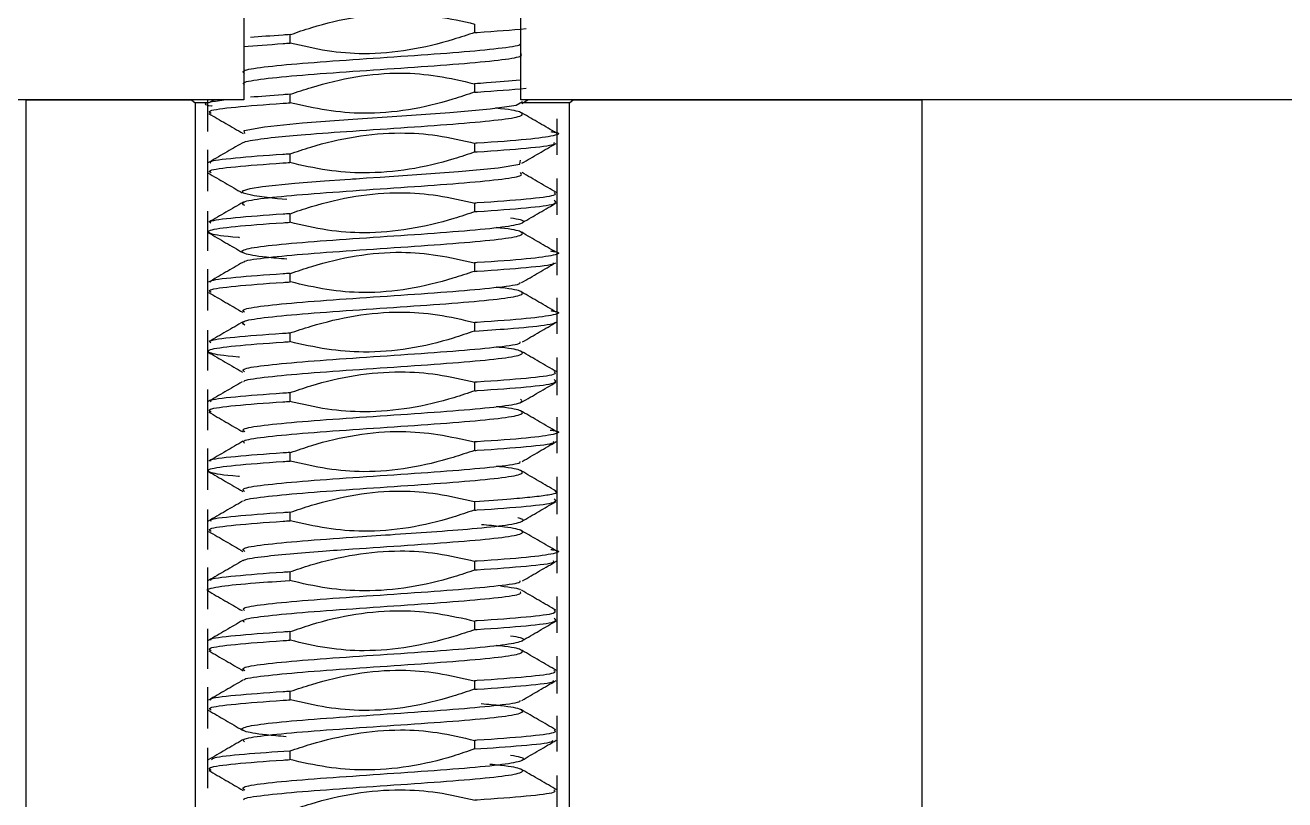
# Model space of a CAD drawing. Header units: millimetres. Extents: x 2 to 1187, y 2 to 839.
# Drawn here: x 167.85 to 170.488, y 439.161 to 440.783 of the extents above; entities that cross this region are included whole.
import ezdxf

# ---------------------------------------------------------------- set-up
doc = ezdxf.new("R2010")
doc.units = ezdxf.units.MM

msp = doc.modelspace()

# ---------------------------------------------------------------- hatches: boundary and pattern name
h = msp.add_hatch()
h.set_pattern_fill('ANSI31', color=256, scale=0.3)
h.paths.add_polyline_path([(600.3858, 723.2245), (600.3858, 724.6149), (599.1608, 724.6149, 0.414214), (598.8858, 724.3399), (598.8858, 719.8899, 0.414214), (599.1608, 719.6149), (600.3858, 719.6149), (600.3858, 721.0053, -0.444966)])
h.paths.add_polyline_path([(648.8858, 724.3399, 0.414214), (648.6108, 724.6149), (647.8858, 724.6149), (647.3858, 724.6149), (647.3858, 723.2245, -0.444966), (647.3858, 721.0053), (647.3858, 719.6149), (648.6108, 719.6149, 0.414214), (648.8858, 719.8899)])
h.paths.add_polyline_path([(648.8858, 681.5899, 0.414214), (648.6108, 681.8649), (647.3858, 681.8649), (647.3858, 680.4745, -0.444966), (647.3858, 678.2553), (647.3858, 676.8649), (648.6108, 676.8649, 0.414214), (648.8858, 677.1399)])
h.paths.add_polyline_path([(600.3858, 678.2553, -0.444966), (600.3858, 680.4745), (600.3858, 681.8649), (599.1608, 681.8649, 0.414214), (598.8858, 681.5899), (598.8858, 677.1399, 0.414214), (599.1608, 676.8649), (600.1358, 676.8649), (600.3858, 676.8649)])
h.paths.add_polyline_path([(204.0979, 197.9237, 0.414214), (203.8229, 198.1987), (203.0979, 198.1987), (202.5979, 198.1987), (202.5979, 196.8084, -0.212442), (203.0916, 195.6987, -0.212442), (202.5979, 194.5891), (202.5979, 193.1987), (203.8229, 193.1987, 0.414214), (204.0979, 193.4737)])
h.paths.add_polyline_path([(155.5979, 198.1987), (154.3729, 198.1987, 0.414214), (154.0979, 197.9237), (154.0979, 193.4737, 0.414214), (154.3729, 193.1987), (155.5979, 193.1987), (155.5979, 194.5891, -0.212442), (155.1041, 195.6987, -0.212442), (155.5979, 196.8084)])
h.paths.add_polyline_path([(155.5979, 154.0584), (155.5979, 155.4487), (154.3729, 155.4487, 0.414214), (154.0979, 155.1737), (154.0979, 150.7237, 0.414214), (154.3729, 150.4487), (155.3479, 150.4487), (155.5979, 150.4487), (155.5979, 151.8391, -0.444966)])
h.paths.add_polyline_path([(204.0979, 155.1737, 0.414214), (203.8229, 155.4487), (202.5979, 155.4487), (202.5979, 154.0584, -0.212442), (203.0916, 152.9487, -0.212442), (202.5979, 151.8391), (202.5979, 150.4487), (203.8229, 150.4487, 0.414214), (204.0979, 150.7237)])
h = msp.add_hatch()
h.set_pattern_fill('ANSI31', color=256, scale=0.3, angle=90)
h.paths.add_polyline_path([(159.0979, 197.9237, 0.414214), (158.8229, 198.1987), (157.5979, 198.1987), (157.5979, 196.8084, -0.212442), (158.0916, 195.6987, -0.212442), (157.5979, 194.5891), (157.5979, 193.1987), (158.8229, 193.1987, 0.414214), (159.0979, 193.4737)])
h.paths.add_polyline_path([(200.5979, 196.8084), (200.5979, 198.1987), (199.3729, 198.1987, 0.414214), (199.0979, 197.9237), (199.0979, 193.4737, 0.414214), (199.3729, 193.1987), (200.3479, 193.1987), (200.5979, 193.1987), (200.5979, 194.5891, -0.444966)])
h.paths.add_polyline_path([(157.5979, 154.0584), (157.5979, 155.4487), (158.8229, 155.4487), (159.0979, 155.4487), (159.0979, 150.4487), (158.8229, 150.4487), (157.5979, 150.4487), (157.5979, 151.8391, 0.444966)])
h.paths.add_polyline_path([(200.5979, 154.0584), (200.5979, 155.4487), (199.3729, 155.4487, 0.414214), (199.0979, 155.1737), (199.0979, 150.7237, 0.414214), (199.3729, 150.4487), (200.5979, 150.4487), (200.5979, 151.8391, -0.444966)])
h.paths.add_polyline_path([(603.8858, 724.3399, 0.414214), (603.6108, 724.6149), (602.3858, 724.6149), (602.3858, 723.2245, -0.444966), (602.3858, 721.0053), (602.3858, 719.6149), (603.6108, 719.6149, 0.414214), (603.8858, 719.8899)])
h.paths.add_polyline_path([(645.3858, 724.6149), (644.1608, 724.6149, 0.414214), (643.8858, 724.3399), (643.8858, 719.8899, 0.414214), (644.1608, 719.6149), (645.1358, 719.6149), (645.3858, 719.6149), (645.3858, 721.0053, -0.444966), (645.3858, 723.2245)])
h.paths.add_polyline_path([(645.3858, 680.4745), (645.3858, 681.8649), (644.1608, 681.8649, 0.414214), (643.8858, 681.5899), (643.8858, 677.1399, 0.414214), (644.1608, 676.8649), (645.3858, 676.8649), (645.3858, 678.2553, -0.444966)])
h.paths.add_polyline_path([(603.8858, 681.5899, 0.414214), (603.6108, 681.8649), (602.6358, 681.8649), (602.3858, 681.8649), (602.3858, 680.4745, -0.444966), (602.3858, 678.2553), (602.3858, 676.8649), (603.6108, 676.8649, 0.414214), (603.8858, 677.1399)])

# ---------------------------------------------------------------- linework, layer by layer
at = {"color": 7, "linetype": 'Continuous', "lineweight": 25}
for p, q in [((168.3077, 445.1266), (168.3077, 440.6266)), ((168.8881, 440.6266), (168.8881, 445.1266)), ((168.7914, 440.7676), (168.7914, 440.7854)), ((168.4044, 440.7632), (168.4044, 440.7454)), ((168.7914, 440.6426), (168.7914, 440.6603)), ((168.3077, 440.6266), (165.8691, 440.6266)), ((167.8522, 435.3766), (167.8522, 440.6266)), ((167.8522, 440.6266), (168.198, 440.6266)), ((168.198, 440.6266), (168.206, 440.6203)), ((168.232, 440.6203), (168.206, 440.6203)), ((168.206, 440.6203), (168.206, 435.3766)), ((168.232, 440.6266), (168.232, 440.5602)), ((168.2456, 440.6266), (168.2345, 440.6201)), ((168.4044, 440.6382), (168.4044, 440.6203)), ((168.9898, 440.6203), (168.8874, 440.6203)), ((173.4815, 440.6266), (168.8881, 440.6266)), ((168.8902, 440.6193), (168.9027, 440.6266)), ((168.9898, 440.6203), (168.9977, 440.6266)), ((168.9898, 435.3766), (168.9898, 440.6203)), ((168.9977, 440.6266), (169.728, 440.6266)), ((169.728, 435.3766), (169.728, 440.6266)), ((168.9638, 440.5114), (168.9638, 440.5871)), ((168.7914, 440.5175), (168.7914, 440.5354)), ((168.232, 440.5222), (168.232, 440.4353)), ((168.4044, 440.5132), (168.4044, 440.4954)), ((168.9638, 440.3856), (168.9638, 440.4621)), ((168.7914, 440.3926), (168.7914, 440.4104)), ((168.232, 440.3936), (168.232, 440.3103)), ((168.4044, 440.3882), (168.4044, 440.3704)), ((168.9638, 440.2593), (168.9638, 440.3371)), ((168.232, 440.272), (168.232, 440.1853)), ((168.7914, 440.2676), (168.7914, 440.2854)), ((168.4044, 440.2632), (168.4044, 440.2454)), ((168.9638, 440.1366), (168.9638, 440.2121)), ((168.232, 440.1446), (168.232, 440.0603)), ((168.7914, 440.1426), (168.7914, 440.1604)), ((168.4044, 440.1382), (168.4044, 440.1204)), ((168.9638, 440.0086), (168.9638, 440.0871)), ((168.7914, 440.0176), (168.7914, 440.0354)), ((168.232, 440.02), (168.232, 439.9353)), ((168.4044, 440.0132), (168.4044, 439.9954)), ((168.9638, 439.8869), (168.9638, 439.9621)), ((168.7914, 439.8926), (168.7914, 439.9104)), ((168.232, 439.8966), (168.232, 439.8103)), ((168.4044, 439.8882), (168.4044, 439.8704)), ((168.9638, 439.759), (168.9638, 439.8371)), ((168.7914, 439.7676), (168.7914, 439.7854)), ((168.232, 439.7691), (168.232, 439.6853)), ((168.4044, 439.7632), (168.4044, 439.7453)), ((168.9638, 439.636), (168.9638, 439.7121)), ((168.232, 439.6472), (168.232, 439.5602)), ((168.4044, 439.6382), (168.4044, 439.6204)), ((168.7914, 439.6425), (168.7914, 439.6604)), ((168.9638, 439.511), (168.9638, 439.5871)), ((168.7914, 439.5176), (168.7914, 439.5354)), ((168.232, 439.519), (168.232, 439.4352)), ((168.4044, 439.5132), (168.4044, 439.4954)), ((168.9638, 439.3839), (168.9638, 439.4621)), ((168.7914, 439.3926), (168.7914, 439.4104)), ((168.232, 439.3967), (168.232, 439.3102)), ((168.4044, 439.3882), (168.4044, 439.3704)), ((168.9638, 439.262), (168.9638, 439.3371)), ((168.232, 439.27), (168.232, 439.1852)), ((168.7914, 439.2676), (168.7914, 439.2854)), ((168.4044, 439.2632), (168.4044, 439.2454)), ((168.9638, 439.1336), (168.9638, 439.2121))]:
    msp.add_line(p, q, dxfattribs=at)
at = {"color": 7, "linetype": 'Continuous', "lineweight": 25, "flags": 128}
for points in [[(168.3097, 440.5562), (168.3083, 440.5626), (168.3508, 440.5704), (168.4308, 440.5782), (168.5363, 440.586), (168.6385, 440.593), (168.739, 440.6001), (168.8237, 440.6076), (168.8782, 440.6153), (168.8912, 440.6232), (168.8912, 440.6232)], [(168.3977, 440.4178), (168.3781, 440.4195), (168.3295, 440.4256), (168.3065, 440.4311), (168.3053, 440.4362), (168.3208, 440.4408), (168.3473, 440.445), (168.4144, 440.4519), (168.4769, 440.4568), (168.5194, 440.4599), (168.5312, 440.4607), (168.5355, 440.461), (168.5361, 440.461), (168.5361, 440.461), (168.5362, 440.461), (168.5364, 440.4611), (168.5369, 440.4611), (168.5377, 440.4611), (168.5395, 440.4613), (168.5431, 440.4615), (168.5502, 440.462), (168.5645, 440.463), (168.5933, 440.4649), (168.6509, 440.4689), (168.7577, 440.4767), (168.8402, 440.4845), (168.8858, 440.4923), (168.8875, 440.5001), (168.8875, 440.5001)]]:
    msp.add_lwpolyline(points, dxfattribs=at)
at = {"color": 7, "linetype": 'Continuous', "lineweight": 18}
msp.add_circle((179.0979, 455.6266), 42.7508, dxfattribs=at)
at = {"color": 7, "linetype": 'Continuous', "lineweight": 25}
msp.add_arc((179.0979, 455.6266), 56.25, 154.83497, 352.33774, dxfattribs=at)
for points, knots in [([(168.4053, 440.7632), (168.4201, 440.7683), (168.4949, 440.7939), (168.6, 440.8124), (168.7151, 440.8026), (168.7656, 440.7911), (168.7911, 440.7854)], [0, 0, 0, 0, 0.1199385, 0.6044544, 0.800131, 1, 1, 1, 1]), ([(168.7914, 440.7676), (168.7931, 440.7677), (168.8351, 440.7704), (168.8677, 440.7731), (168.899, 440.7757)], [0, 0, 0, 0, 0.040949, 1, 1, 1, 1]), ([(168.3077, 440.738), (168.3328, 440.7401), (168.3615, 440.7426), (168.3998, 440.7451), (168.4047, 440.7454)], [0, 0, 0, 0, 0.871732, 1, 1, 1, 1]), ([(168.4047, 440.7632), (168.3998, 440.7629), (168.3672, 440.7608), (168.3428, 440.7587), (168.322, 440.7569)], [0, 0, 0, 0, 0.1511937, 1, 1, 1, 1]), ([(168.7913, 440.7675), (168.7764, 440.7626), (168.7016, 440.7376), (168.5967, 440.7181), (168.4814, 440.7275), (168.4308, 440.7394), (168.4052, 440.7454)], [0, 0, 0, 0, 0.119818, 0.603142, 0.799206, 1, 1, 1, 1]), ([(168.3095, 440.682), (168.3072, 440.6838), (168.3016, 440.6883), (168.3452, 440.6954), (168.426, 440.7032), (168.5346, 440.711), (168.6521, 440.7188), (168.7626, 440.7266), (168.844, 440.7345), (168.8868, 440.7402), (168.8862, 440.7433), (168.8861, 440.7438)], [0, 0, 0, 0, 0.090979, 0.217266, 0.343554, 0.469841, 0.596128, 0.722415, 0.848703, 0.97499, 1, 1, 1, 1]), ([(168.3094, 440.6579), (168.3074, 440.6595), (168.3024, 440.6638), (168.3454, 440.6707), (168.4261, 440.6785), (168.5347, 440.6863), (168.6525, 440.6942), (168.7623, 440.702), (168.8459, 440.7098), (168.8937, 440.7173), (168.8893, 440.7221), (168.8872, 440.7243)], [0, 0, 0, 0, 0.0747117, 0.1925201, 0.3103289, 0.4281383, 0.5459405, 0.6637422, 0.7815435, 0.8993442, 1, 1, 1, 1]), ([(168.4049, 440.6383), (168.4198, 440.6432), (168.4946, 440.6682), (168.5994, 440.6878), (168.7145, 440.6781), (168.7649, 440.6663), (168.7904, 440.6603)], [0, 0, 0, 0, 0.1199814, 0.6040257, 0.7998672, 1, 1, 1, 1]), ([(168.8863, 440.6676), (168.8648, 440.6657), (168.8371, 440.6633), (168.7995, 440.6609), (168.7911, 440.6603)], [0, 0, 0, 0, 0.774293, 1, 1, 1, 1]), ([(168.7903, 440.6425), (168.7755, 440.6375), (168.7008, 440.612), (168.5957, 440.5932), (168.4808, 440.6032), (168.4305, 440.6146), (168.4051, 440.6204)], [0, 0, 0, 0, 0.120074, 0.605023, 0.800663, 1, 1, 1, 1]), ([(168.791, 440.6426), (168.793, 440.6427), (168.8352, 440.6454), (168.8679, 440.6481), (168.8992, 440.6508)], [0, 0, 0, 0, 0.045514, 1, 1, 1, 1]), ([(168.2708, 440.6266), (168.2586, 440.6249), (168.2266, 440.6207), (168.2215, 440.6164), (168.241, 440.6138), (168.2414, 440.6137)], [0, 0, 0, 0, 0.3783826, 0.9867903, 1, 1, 1, 1]), ([(168.2396, 440.5979), (168.2365, 440.5998), (168.2292, 440.6044), (168.284, 440.6116), (168.3549, 440.6171), (168.3998, 440.6201), (168.4046, 440.6204)], [0, 0, 0, 0, 0.263368, 0.6108069, 0.9582466, 1, 1, 1, 1]), ([(168.4046, 440.6382), (168.3997, 440.6379), (168.3672, 440.6358), (168.3427, 440.6337), (168.3218, 440.6319)], [0, 0, 0, 0, 0.14821, 1, 1, 1, 1]), ([(168.2344, 440.598), (168.2463, 440.591), (168.2703, 440.5771), (168.2942, 440.5632), (168.3062, 440.5562)], [0, 0, 0, 0, 0.50022, 1, 1, 1, 1]), ([(168.3059, 440.536), (168.3059, 440.5364), (168.3062, 440.5381), (168.3238, 440.5422), (168.3651, 440.5479), (168.4406, 440.5546), (168.5369, 440.5615), (168.6522, 440.5691), (168.7618, 440.5769), (168.8463, 440.5847), (168.8938, 440.5925), (168.893, 440.6003), (168.8692, 440.6059), (168.8385, 440.6088), (168.835, 440.6092)], [0, 0, 0, 0, 0.016332, 0.072242, 0.169414, 0.247732, 0.347045, 0.45359, 0.560165, 0.666739, 0.773315, 0.879891, 0.986467, 1, 1, 1, 1]), ([(168.9628, 440.557), (168.9508, 440.564), (168.9268, 440.5779), (168.9028, 440.5918), (168.8908, 440.5988)], [0, 0, 0, 0, 0.5003267, 1, 1, 1, 1]), ([(168.3042, 440.536), (168.2922, 440.5291), (168.2682, 440.5152), (168.2443, 440.5013), (168.2323, 440.4944)], [0, 0, 0, 0, 0.499783, 1, 1, 1, 1]), ([(168.4032, 440.5132), (168.4181, 440.5182), (168.4929, 440.5434), (168.598, 440.5616), (168.7143, 440.5537), (168.7658, 440.5416), (168.7921, 440.5354)], [0, 0, 0, 0, 0.119008, 0.599217, 0.795473, 1, 1, 1, 1]), ([(168.7916, 440.5175), (168.7932, 440.5176), (168.8351, 440.5203), (168.905, 440.5256), (168.9611, 440.5322), (168.9579, 440.5362), (168.9568, 440.5376)], [0, 0, 0, 0, 0.015529, 0.403254, 0.790981, 1, 1, 1, 1]), ([(168.951, 440.5602), (168.9534, 440.5599), (168.9742, 440.5569), (168.9616, 440.5514), (168.9078, 440.5436), (168.8351, 440.5383), (168.7932, 440.5356), (168.7917, 440.5355)], [0, 0, 0, 0, 0.0408923, 0.3564442, 0.6719968, 0.9875504, 1, 1, 1, 1]), ([(168.8898, 440.4937), (168.9018, 440.5006), (168.9257, 440.5145), (168.9497, 440.5284), (168.9617, 440.5353)], [0, 0, 0, 0, 0.499843, 1, 1, 1, 1]), ([(168.404, 440.5132), (168.3992, 440.5129), (168.3545, 440.51), (168.2853, 440.5044), (168.2345, 440.4985), (168.2379, 440.4951), (168.2386, 440.4943)], [0, 0, 0, 0, 0.049066, 0.464363, 0.879659, 1, 1, 1, 1]), ([(168.7919, 440.5176), (168.7771, 440.5125), (168.7024, 440.4868), (168.597, 440.4692), (168.4809, 440.4777), (168.4295, 440.4894), (168.4033, 440.4953)], [0, 0, 0, 0, 0.119091, 0.600194, 0.795816, 1, 1, 1, 1]), ([(168.2395, 440.4736), (168.2368, 440.4753), (168.2301, 440.4797), (168.2839, 440.4866), (168.3545, 440.4922), (168.3992, 440.4951), (168.404, 440.4954)], [0, 0, 0, 0, 0.241789, 0.599733, 0.957678, 1, 1, 1, 1]), ([(168.2327, 440.4736), (168.2447, 440.4666), (168.2687, 440.4528), (168.2926, 440.4389), (168.3046, 440.4319)], [0, 0, 0, 0, 0.5001596, 1, 1, 1, 1]), ([(168.31, 440.4051), (168.3063, 440.4077), (168.2987, 440.4129), (168.3447, 440.4207), (168.4261, 440.4285), (168.5345, 440.4363), (168.6522, 440.4442), (168.762, 440.452), (168.8457, 440.4598), (168.8935, 440.4672), (168.8892, 440.472), (168.8873, 440.4742)], [0, 0, 0, 0, 0.11304, 0.226081, 0.339121, 0.452161, 0.565202, 0.678242, 0.791282, 0.904323, 1, 1, 1, 1]), ([(168.9625, 440.4326), (168.9505, 440.4395), (168.9266, 440.4533), (168.9027, 440.4672), (168.8907, 440.4742)], [0, 0, 0, 0, 0.500121, 1, 1, 1, 1]), ([(168.4046, 440.3882), (168.4194, 440.3933), (168.4941, 440.419), (168.5994, 440.4369), (168.7151, 440.4278), (168.7661, 440.4163), (168.792, 440.4104)], [0, 0, 0, 0, 0.1194507, 0.6021278, 0.7976937, 1, 1, 1, 1]), ([(168.9574, 440.4326), (168.9596, 440.4305), (168.9646, 440.4258), (168.9057, 440.4185), (168.8351, 440.4132), (168.7932, 440.4105), (168.7916, 440.4104)], [0, 0, 0, 0, 0.281307, 0.633668, 0.98603, 1, 1, 1, 1]), ([(168.3063, 440.4122), (168.2943, 440.4052), (168.2704, 440.3913), (168.2464, 440.3774), (168.2345, 440.3705)], [0, 0, 0, 0, 0.499822, 1, 1, 1, 1]), ([(168.7917, 440.3926), (168.7933, 440.3927), (168.8351, 440.3954), (168.9061, 440.4007), (168.9674, 440.4085), (168.961, 440.4137), (168.9578, 440.4163)], [0, 0, 0, 0, 0.012821, 0.341881, 0.67094, 1, 1, 1, 1]), ([(168.8913, 440.3697), (168.9032, 440.3766), (168.9272, 440.3906), (168.9512, 440.4044), (168.9632, 440.4114)], [0, 0, 0, 0, 0.499722, 1, 1, 1, 1]), ([(168.4044, 440.3882), (168.3996, 440.3879), (168.3547, 440.385), (168.2847, 440.3795), (168.2327, 440.3731), (168.2375, 440.3693), (168.239, 440.3681)], [0, 0, 0, 0, 0.0468998, 0.4341363, 0.8213727, 1, 1, 1, 1]), ([(168.3982, 440.2929), (168.3831, 440.2943), (168.3388, 440.2982), (168.3035, 440.3048), (168.3005, 440.3126), (168.3442, 440.3204), (168.4262, 440.3282), (168.5344, 440.336), (168.6522, 440.3438), (168.7617, 440.3516), (168.8468, 440.3595), (168.8919, 440.3673), (168.8988, 440.3738), (168.8745, 440.3777), (168.8664, 440.379)], [0, 0, 0, 0, 0.04693, 0.137699, 0.228467, 0.319236, 0.410004, 0.500773, 0.591542, 0.68231, 0.773079, 0.863847, 0.954616, 1, 1, 1, 1]), ([(168.7922, 440.3926), (168.7773, 440.3876), (168.7025, 440.3626), (168.5975, 440.3438), (168.4816, 440.3521), (168.4304, 440.3642), (168.4044, 440.3704)], [0, 0, 0, 0, 0.119315, 0.600615, 0.796936, 1, 1, 1, 1]), ([(168.2988, 440.338), (168.2981, 440.3381), (168.2632, 440.3408), (168.234, 440.346), (168.2278, 440.3538), (168.2828, 440.3616), (168.3547, 440.3672), (168.3995, 440.3701), (168.4044, 440.3704)], [0, 0, 0, 0, 0.0048033, 0.2463098, 0.4878164, 0.729323, 0.9708295, 1, 1, 1, 1]), ([(168.3087, 440.2863), (168.3083, 440.2868), (168.3063, 440.29), (168.3467, 440.2957), (168.4258, 440.3035), (168.5348, 440.3113), (168.6524, 440.3192), (168.7621, 440.327), (168.8464, 440.3348), (168.8939, 440.3426), (168.8929, 440.3504), (168.8694, 440.3559), (168.8392, 440.3588), (168.8362, 440.3591)], [0, 0, 0, 0, 0.021868, 0.129219, 0.236569, 0.34392, 0.451271, 0.558621, 0.665972, 0.773323, 0.880674, 0.988024, 1, 1, 1, 1]), ([(168.2338, 440.3485), (168.2458, 440.3415), (168.2697, 440.3276), (168.2937, 440.3137), (168.3057, 440.3067)], [0, 0, 0, 0, 0.500329, 1, 1, 1, 1]), ([(168.9615, 440.3076), (168.9496, 440.3145), (168.9256, 440.3284), (168.9017, 440.3424), (168.8897, 440.3493)], [0, 0, 0, 0, 0.500251, 1, 1, 1, 1]), ([(168.4055, 440.2633), (168.4203, 440.2683), (168.4951, 440.2935), (168.6, 440.3129), (168.7148, 440.3027), (168.765, 440.2912), (168.7903, 440.2853)], [0, 0, 0, 0, 0.120178, 0.605294, 0.800822, 1, 1, 1, 1]), ([(168.9501, 440.3103), (168.9528, 440.3099), (168.9741, 440.3069), (168.9618, 440.3013), (168.9079, 440.2935), (168.8351, 440.2882), (168.7929, 440.2855), (168.791, 440.2854)], [0, 0, 0, 0, 0.045753, 0.358935, 0.672118, 0.9853, 1, 1, 1, 1]), ([(168.3055, 440.2863), (168.2936, 440.2794), (168.2696, 440.2655), (168.2457, 440.2516), (168.2338, 440.2446)], [0, 0, 0, 0, 0.4997526, 1, 1, 1, 1]), ([(168.7911, 440.2675), (168.7929, 440.2677), (168.8351, 440.2704), (168.9041, 440.2757), (168.9577, 440.2816), (168.9565, 440.2849), (168.9562, 440.2855)], [0, 0, 0, 0, 0.020187, 0.453893, 0.887599, 1, 1, 1, 1]), ([(168.8893, 440.2439), (168.9013, 440.2508), (168.9251, 440.2647), (168.9491, 440.2786), (168.961, 440.2856)], [0, 0, 0, 0, 0.4997659, 1, 1, 1, 1]), ([(168.2395, 440.2234), (168.2367, 440.2252), (168.23, 440.2296), (168.2841, 440.2366), (168.355, 440.2422), (168.3999, 440.2451), (168.4048, 440.2454)], [0, 0, 0, 0, 0.247143, 0.601946, 0.95675, 1, 1, 1, 1]), ([(168.4048, 440.2632), (168.3999, 440.2629), (168.3549, 440.26), (168.2857, 440.2545), (168.235, 440.2486), (168.238, 440.2453), (168.2386, 440.2446)], [0, 0, 0, 0, 0.051147, 0.4713537, 0.8915604, 1, 1, 1, 1]), ([(168.7904, 440.2675), (168.7756, 440.2625), (168.7008, 440.2374), (168.5959, 440.2179), (168.4811, 440.2279), (168.4309, 440.2396), (168.4055, 440.2454)], [0, 0, 0, 0, 0.120164, 0.605147, 0.80068, 1, 1, 1, 1]), ([(168.234, 440.2234), (168.2459, 440.2165), (168.2698, 440.2026), (168.2936, 440.1888), (168.3055, 440.1818)], [0, 0, 0, 0, 0.500125, 1, 1, 1, 1]), ([(168.31, 440.1551), (168.3063, 440.1577), (168.2987, 440.1629), (168.3447, 440.1707), (168.4261, 440.1785), (168.5341, 440.1863), (168.6511, 440.1941), (168.76, 440.2018), (168.8447, 440.2096), (168.8932, 440.2174), (168.8935, 440.2252), (168.8704, 440.2308), (168.8397, 440.2337), (168.8362, 440.2341)], [0, 0, 0, 0, 0.098939, 0.197878, 0.296817, 0.395756, 0.493535, 0.591645, 0.690087, 0.78886, 0.887964, 0.9874, 1, 1, 1, 1]), ([(168.3095, 440.1818), (168.3071, 440.1837), (168.3014, 440.1883), (168.3453, 440.1954), (168.4261, 440.2032), (168.5348, 440.211), (168.6523, 440.2188), (168.7627, 440.2266), (168.8442, 440.2345), (168.887, 440.2402), (168.8863, 440.2433), (168.8861, 440.2439)], [0, 0, 0, 0, 0.092856, 0.21874, 0.344625, 0.470509, 0.596394, 0.722278, 0.848163, 0.974047, 1, 1, 1, 1]), ([(168.9617, 440.1824), (168.9497, 440.1894), (168.9258, 440.2032), (168.902, 440.2171), (168.89, 440.2241)], [0, 0, 0, 0, 0.500181, 1, 1, 1, 1]), ([(168.4038, 440.1382), (168.4187, 440.1432), (168.4935, 440.1681), (168.5985, 440.1871), (168.7142, 440.1786), (168.7653, 440.1665), (168.7912, 440.1604)], [0, 0, 0, 0, 0.119436, 0.601203, 0.797496, 1, 1, 1, 1]), ([(168.9504, 440.1853), (168.953, 440.1849), (168.9741, 440.182), (168.9617, 440.1764), (168.9079, 440.1686), (168.8351, 440.1632), (168.7931, 440.1605), (168.7913, 440.1604)], [0, 0, 0, 0, 0.043894, 0.358025, 0.672157, 0.986289, 1, 1, 1, 1]), ([(168.3066, 440.1622), (168.2947, 440.1552), (168.2708, 440.1413), (168.2468, 440.1274), (168.2348, 440.1205)], [0, 0, 0, 0, 0.499756, 1, 1, 1, 1]), ([(168.791, 440.1426), (168.7762, 440.1375), (168.7015, 440.1118), (168.5962, 440.0937), (168.4807, 440.1031), (168.4298, 440.1146), (168.404, 440.1204)], [0, 0, 0, 0, 0.119577, 0.602756, 0.79835, 1, 1, 1, 1]), ([(168.7913, 440.1426), (168.8155, 440.1442), (168.8773, 440.1483), (168.9317, 440.1538), (168.9582, 440.1585), (168.9603, 440.1606), (168.9611, 440.1614)], [0, 0, 0, 0, 0.258506, 0.660861, 0.871696, 1, 1, 1, 1]), ([(168.8912, 440.1197), (168.9031, 440.1267), (168.927, 440.1406), (168.9509, 440.1545), (168.9629, 440.1614)], [0, 0, 0, 0, 0.499821, 1, 1, 1, 1]), ([(168.2988, 440.088), (168.2981, 440.0881), (168.2632, 440.0907), (168.234, 440.096), (168.2278, 440.1038), (168.2828, 440.1116), (168.3547, 440.1171), (168.3995, 440.1201), (168.4042, 440.1204)], [0, 0, 0, 0, 0.004533, 0.246205, 0.487878, 0.729551, 0.971225, 1, 1, 1, 1]), ([(168.4042, 440.1382), (168.399, 440.1379), (168.3536, 440.1349), (168.2834, 440.1293), (168.2321, 440.1229), (168.2374, 440.1192), (168.239, 440.118)], [0, 0, 0, 0, 0.049792, 0.440267, 0.829665, 1, 1, 1, 1]), ([(168.3096, 440.0569), (168.3071, 440.0589), (168.3012, 440.0634), (168.3451, 440.0705), (168.426, 440.0783), (168.5346, 440.086), (168.6523, 440.0939), (168.7625, 440.1017), (168.8446, 440.1095), (168.888, 440.1155), (168.8867, 440.119), (168.8863, 440.1198)], [0, 0, 0, 0, 0.093091, 0.217015, 0.340937, 0.464848, 0.58877, 0.712691, 0.836612, 0.960533, 1, 1, 1, 1]), ([(168.233, 440.0984), (168.245, 440.0915), (168.269, 440.0776), (168.293, 440.0636), (168.305, 440.0567)], [0, 0, 0, 0, 0.50024, 1, 1, 1, 1]), ([(168.3087, 440.0361), (168.3082, 440.0367), (168.306, 440.0399), (168.3464, 440.0457), (168.4255, 440.0535), (168.5345, 440.0613), (168.6521, 440.0692), (168.7618, 440.077), (168.8463, 440.0848), (168.8938, 440.0926), (168.8929, 440.1004), (168.8696, 440.1059), (168.8393, 440.1088), (168.8362, 440.1091)], [0, 0, 0, 0, 0.024843, 0.131847, 0.238851, 0.345854, 0.452858, 0.559861, 0.666865, 0.773869, 0.880872, 0.987876, 1, 1, 1, 1]), ([(168.9624, 440.0576), (168.9504, 440.0645), (168.9263, 440.0784), (168.9023, 440.0924), (168.8903, 440.0993)], [0, 0, 0, 0, 0.500303, 1, 1, 1, 1]), ([(168.3043, 440.0361), (168.2923, 440.0292), (168.2683, 440.0152), (168.2443, 440.0013), (168.2323, 439.9944)], [0, 0, 0, 0, 0.4997844, 1, 1, 1, 1]), ([(168.4037, 440.0132), (168.4185, 440.0183), (168.4932, 440.0439), (168.5986, 440.0616), (168.7148, 440.0532), (168.7662, 440.0414), (168.7926, 440.0354)], [0, 0, 0, 0, 0.119011, 0.599704, 0.7954096, 1, 1, 1, 1]), ([(168.9574, 440.0576), (168.9596, 440.0555), (168.9646, 440.0508), (168.9057, 440.0435), (168.8351, 440.0382), (168.7933, 440.0355), (168.7918, 440.0354)], [0, 0, 0, 0, 0.28148, 0.634122, 0.986765, 1, 1, 1, 1]), ([(168.7918, 440.0176), (168.7933, 440.0177), (168.8351, 440.0204), (168.9061, 440.0257), (168.9674, 440.0335), (168.961, 440.0387), (168.9578, 440.0413)], [0, 0, 0, 0, 0.0123663, 0.3415775, 0.6707888, 1, 1, 1, 1]), ([(168.8895, 439.9936), (168.9015, 440.0005), (168.9255, 440.0144), (168.9495, 440.0283), (168.9615, 440.0353)], [0, 0, 0, 0, 0.499736, 1, 1, 1, 1]), ([(168.4041, 440.0132), (168.3993, 440.0129), (168.3545, 440.01), (168.2853, 440.0045), (168.2346, 439.9985), (168.2379, 439.9952), (168.2386, 439.9944)], [0, 0, 0, 0, 0.049615, 0.46535, 0.881085, 1, 1, 1, 1]), ([(168.7926, 440.0176), (168.7777, 440.0126), (168.703, 439.9873), (168.5977, 439.9692), (168.4814, 439.9772), (168.4299, 439.9892), (168.4035, 439.9953)], [0, 0, 0, 0, 0.118956, 0.599029, 0.7952, 1, 1, 1, 1]), ([(168.2397, 439.9729), (168.2365, 439.9749), (168.2292, 439.9795), (168.2837, 439.9866), (168.3546, 439.9922), (168.3993, 439.9951), (168.4041, 439.9954)], [0, 0, 0, 0, 0.262587, 0.610595, 0.958604, 1, 1, 1, 1]), ([(168.3097, 439.9313), (168.3069, 439.9334), (168.3007, 439.9381), (168.3449, 439.9454), (168.4259, 439.9532), (168.5344, 439.961), (168.6521, 439.9688), (168.7619, 439.9766), (168.8459, 439.9845), (168.8953, 439.9923), (168.8901, 439.9975), (168.8875, 440.0001)], [0, 0, 0, 0, 0.091025, 0.204647, 0.318269, 0.431891, 0.545513, 0.659134, 0.772756, 0.886378, 1, 1, 1, 1]), ([(168.3094, 439.9078), (168.3074, 439.9095), (168.3023, 439.9138), (168.3454, 439.9207), (168.4261, 439.9285), (168.5346, 439.9363), (168.6524, 439.9442), (168.762, 439.952), (168.8464, 439.9598), (168.8938, 439.9676), (168.8929, 439.9754), (168.8695, 439.9809), (168.8393, 439.9838), (168.8362, 439.9841)], [0, 0, 0, 0, 0.066373, 0.168831, 0.271289, 0.373747, 0.476205, 0.578663, 0.681121, 0.783579, 0.886037, 0.988495, 1, 1, 1, 1]), ([(168.2344, 439.9729), (168.2464, 439.966), (168.2703, 439.9521), (168.2942, 439.9382), (168.3062, 439.9313)], [0, 0, 0, 0, 0.500192, 1, 1, 1, 1]), ([(168.9629, 439.9319), (168.9509, 439.9389), (168.927, 439.9528), (168.9032, 439.9666), (168.8912, 439.9736)], [0, 0, 0, 0, 0.500133, 1, 1, 1, 1]), ([(168.4054, 439.8883), (168.4202, 439.8933), (168.4949, 439.9188), (168.6001, 439.9375), (168.7151, 439.9276), (168.7655, 439.9161), (168.7909, 439.9103)], [0, 0, 0, 0, 0.119999, 0.604716, 0.800386, 1, 1, 1, 1]), ([(168.9496, 439.9354), (168.9525, 439.935), (168.974, 439.932), (168.9618, 439.9263), (168.9078, 439.9185), (168.835, 439.9132), (168.793, 439.9105), (168.7912, 439.9104)], [0, 0, 0, 0, 0.048925, 0.361354, 0.673782, 0.986211, 1, 1, 1, 1]), ([(168.3061, 439.9118), (168.2941, 439.9049), (168.2703, 439.891), (168.2464, 439.8771), (168.2344, 439.8702)], [0, 0, 0, 0, 0.499846, 1, 1, 1, 1]), ([(168.7913, 439.8926), (168.7931, 439.8927), (168.8351, 439.8954), (168.9043, 439.9007), (168.9585, 439.9068), (168.9568, 439.9103), (168.9563, 439.9111)], [0, 0, 0, 0, 0.018233, 0.43902, 0.859808, 1, 1, 1, 1]), ([(168.8905, 439.8695), (168.9024, 439.8764), (168.9263, 439.8903), (168.9503, 439.9042), (168.9622, 439.9111)], [0, 0, 0, 0, 0.499771, 1, 1, 1, 1]), ([(168.4047, 439.8882), (168.3998, 439.8879), (168.3549, 439.885), (168.286, 439.8795), (168.2356, 439.8738), (168.2381, 439.8707), (168.2384, 439.8702)], [0, 0, 0, 0, 0.052817, 0.485262, 0.917707, 1, 1, 1, 1]), ([(168.7911, 439.8925), (168.7762, 439.8876), (168.7014, 439.8626), (168.5966, 439.8431), (168.4814, 439.8525), (168.4308, 439.8644), (168.4053, 439.8704)], [0, 0, 0, 0, 0.119888, 0.603515, 0.799501, 1, 1, 1, 1]), ([(168.2989, 439.838), (168.2981, 439.8381), (168.2631, 439.8408), (168.2339, 439.846), (168.2278, 439.8538), (168.2829, 439.8616), (168.3549, 439.8672), (168.3998, 439.8701), (168.4047, 439.8704)], [0, 0, 0, 0, 0.005261, 0.246581, 0.487902, 0.729222, 0.970542, 1, 1, 1, 1]), ([(168.2339, 439.8485), (168.2459, 439.8416), (168.2698, 439.8277), (168.2937, 439.8138), (168.3057, 439.8068)], [0, 0, 0, 0, 0.500286, 1, 1, 1, 1]), ([(168.3095, 439.8069), (168.3071, 439.8088), (168.3014, 439.8133), (168.3452, 439.8204), (168.4261, 439.8282), (168.5346, 439.836), (168.6522, 439.8438), (168.7625, 439.8516), (168.8444, 439.8595), (168.8877, 439.8654), (168.8865, 439.8688), (168.8863, 439.8695)], [0, 0, 0, 0, 0.091403, 0.216062, 0.34072, 0.465379, 0.590037, 0.714696, 0.839355, 0.964013, 1, 1, 1, 1]), ([(168.3086, 439.7862), (168.3083, 439.7868), (168.3062, 439.7899), (168.3467, 439.7957), (168.4257, 439.8035), (168.5348, 439.8113), (168.6525, 439.8192), (168.7621, 439.827), (168.8465, 439.8348), (168.8939, 439.8426), (168.8928, 439.8505), (168.8695, 439.8559), (168.8393, 439.8588), (168.8364, 439.8591)], [0, 0, 0, 0, 0.021981, 0.129366, 0.236752, 0.344137, 0.451513, 0.558889, 0.666264, 0.773639, 0.881013, 0.988387, 1, 1, 1, 1]), ([(168.9612, 439.8076), (168.9492, 439.8146), (168.9253, 439.8285), (168.9014, 439.8424), (168.8894, 439.8494)], [0, 0, 0, 0, 0.500269, 1, 1, 1, 1]), ([(168.4048, 439.7632), (168.4196, 439.7682), (168.4944, 439.7932), (168.5992, 439.8128), (168.7144, 439.8032), (168.7649, 439.7914), (168.7905, 439.7854)], [0, 0, 0, 0, 0.11992, 0.60369, 0.79963, 1, 1, 1, 1]), ([(168.9594, 439.8076), (168.9615, 439.8064), (168.9663, 439.8036), (168.9487, 439.7993), (168.9152, 439.7949), (168.8646, 439.7903), (168.8177, 439.7871), (168.7911, 439.7853)], [0, 0, 0, 0, 0.165293, 0.377984, 0.575837, 0.758837, 1, 1, 1, 1]), ([(168.3054, 439.7864), (168.2934, 439.7794), (168.2695, 439.7655), (168.2455, 439.7516), (168.2335, 439.7446)], [0, 0, 0, 0, 0.499684, 1, 1, 1, 1]), ([(168.791, 439.7676), (168.793, 439.7677), (168.8351, 439.7704), (168.9064, 439.7758), (168.9675, 439.7836), (168.961, 439.7888), (168.9577, 439.7914)], [0, 0, 0, 0, 0.015611, 0.343741, 0.671871, 1, 1, 1, 1]), ([(168.8894, 439.7438), (168.9014, 439.7508), (168.9253, 439.7647), (168.9492, 439.7786), (168.9612, 439.7855)], [0, 0, 0, 0, 0.499765, 1, 1, 1, 1]), ([(168.2396, 439.7229), (168.2365, 439.7249), (168.2293, 439.7294), (168.284, 439.7366), (168.3549, 439.7421), (168.3998, 439.7451), (168.4046, 439.7454)], [0, 0, 0, 0, 0.26198, 0.610127, 0.958276, 1, 1, 1, 1]), ([(168.4045, 439.7632), (168.3997, 439.7629), (168.3549, 439.76), (168.2856, 439.7545), (168.2349, 439.7486), (168.238, 439.7453), (168.2386, 439.7447)], [0, 0, 0, 0, 0.050118, 0.470016, 0.889914, 1, 1, 1, 1]), ([(168.3097, 439.6813), (168.3069, 439.6834), (168.3008, 439.6881), (168.3451, 439.6954), (168.4262, 439.7032), (168.5232, 439.7102), (168.6177, 439.7165), (168.7056, 439.7225), (168.793, 439.7292), (168.8511, 439.7353), (168.8814, 439.7405), (168.893, 439.7447), (168.8938, 439.7483), (168.8849, 439.7505), (168.8819, 439.7513)], [0, 0, 0, 0, 0.089405, 0.200902, 0.312399, 0.423896, 0.499449, 0.585304, 0.681432, 0.787802, 0.845103, 0.904993, 0.967469, 1, 1, 1, 1]), ([(168.7904, 439.7675), (168.7755, 439.7625), (168.7008, 439.737), (168.5957, 439.7182), (168.4807, 439.7282), (168.4304, 439.7396), (168.4049, 439.7454)], [0, 0, 0, 0, 0.120025, 0.604828, 0.800489, 1, 1, 1, 1]), ([(168.2342, 439.723), (168.2462, 439.7161), (168.2701, 439.7022), (168.294, 439.6883), (168.3059, 439.6813)], [0, 0, 0, 0, 0.500142, 1, 1, 1, 1]), ([(168.3067, 439.6618), (168.3069, 439.6621), (168.309, 439.6648), (168.3382, 439.6697), (168.3983, 439.676), (168.4671, 439.6815), (168.5505, 439.6874), (168.6522, 439.6941), (168.7618, 439.7019), (168.8464, 439.7097), (168.8935, 439.7175), (168.894, 439.7254), (168.862, 439.7319), (168.8194, 439.7358), (168.8052, 439.7371)], [0, 0, 0, 0, 0.010547, 0.108028, 0.193183, 0.265963, 0.32633, 0.429964, 0.533606, 0.637248, 0.740891, 0.844534, 0.948178, 1, 1, 1, 1]), ([(168.9629, 439.682), (168.9509, 439.689), (168.927, 439.7028), (168.903, 439.7167), (168.891, 439.7237)], [0, 0, 0, 0, 0.500235, 1, 1, 1, 1]), ([(168.4032, 439.6382), (168.4181, 439.6432), (168.4928, 439.6685), (168.598, 439.6866), (168.7143, 439.6786), (168.7659, 439.6666), (168.7922, 439.6604)], [0, 0, 0, 0, 0.11897, 0.599075, 0.795279, 1, 1, 1, 1]), ([(168.9508, 439.6853), (168.9532, 439.6849), (168.9742, 439.682), (168.9616, 439.6764), (168.9078, 439.6686), (168.8351, 439.6633), (168.7933, 439.6606), (168.7917, 439.6605)], [0, 0, 0, 0, 0.042199, 0.357367, 0.672536, 0.987705, 1, 1, 1, 1]), ([(168.3056, 439.6619), (168.2936, 439.6549), (168.2697, 439.641), (168.2457, 439.6272), (168.2338, 439.6202)], [0, 0, 0, 0, 0.499833, 1, 1, 1, 1]), ([(168.404, 439.6382), (168.3992, 439.6379), (168.3545, 439.635), (168.2858, 439.6294), (168.2356, 439.6237), (168.238, 439.6207), (168.2384, 439.6202)], [0, 0, 0, 0, 0.051424, 0.486824, 0.922224, 1, 1, 1, 1]), ([(168.792, 439.6426), (168.7772, 439.6375), (168.7025, 439.6118), (168.5971, 439.5942), (168.481, 439.6026), (168.4295, 439.6143), (168.4032, 439.6203)], [0, 0, 0, 0, 0.1190354, 0.5998584, 0.7955328, 1, 1, 1, 1]), ([(168.7916, 439.6425), (168.7932, 439.6426), (168.8351, 439.6453), (168.9043, 439.6507), (168.9587, 439.6567), (168.9568, 439.6603), (168.9564, 439.6612)], [0, 0, 0, 0, 0.016447, 0.435877, 0.855308, 1, 1, 1, 1]), ([(168.8915, 439.6196), (168.9034, 439.6265), (168.9273, 439.6404), (168.9513, 439.6543), (168.9632, 439.6612)], [0, 0, 0, 0, 0.49987, 1, 1, 1, 1]), ([(168.2342, 439.599), (168.2334, 439.5992), (168.2282, 439.601), (168.2371, 439.6041), (168.2643, 439.6093), (168.3195, 439.6147), (168.3791, 439.6187), (168.404, 439.6204)], [0, 0, 0, 0, 0.0351428, 0.2448414, 0.4366394, 0.7651797, 1, 1, 1, 1]), ([(168.3095, 439.5573), (168.3073, 439.559), (168.302, 439.5634), (168.3452, 439.5704), (168.4258, 439.5782), (168.5344, 439.586), (168.652, 439.5939), (168.7624, 439.6017), (168.8444, 439.6095), (168.8878, 439.6155), (168.8866, 439.6189), (168.8863, 439.6197)], [0, 0, 0, 0, 0.084081, 0.209462, 0.334843, 0.460224, 0.585619, 0.711013, 0.836407, 0.9618, 1, 1, 1, 1]), ([(168.2322, 439.599), (168.2442, 439.592), (168.2682, 439.5781), (168.2922, 439.5642), (168.3042, 439.5572)], [0, 0, 0, 0, 0.500252, 1, 1, 1, 1]), ([(168.3094, 439.5328), (168.3073, 439.5345), (168.3021, 439.5388), (168.3453, 439.5457), (168.4259, 439.5535), (168.5345, 439.5613), (168.6521, 439.5692), (168.7622, 439.577), (168.8451, 439.5848), (168.8902, 439.5914), (168.8876, 439.5954), (168.8867, 439.5968)], [0, 0, 0, 0, 0.080408, 0.202366, 0.324323, 0.44628, 0.568237, 0.690194, 0.812152, 0.934109, 1, 1, 1, 1]), ([(168.8874, 439.5998), (168.8875, 439.6), (168.8887, 439.6028), (168.8662, 439.6056), (168.8453, 439.6082)], [0, 0, 0, 0, 0.071578, 1, 1, 1, 1]), ([(168.9615, 439.558), (168.9495, 439.565), (168.9255, 439.5789), (168.9015, 439.5928), (168.8896, 439.5998)], [0, 0, 0, 0, 0.500202, 1, 1, 1, 1]), ([(168.3057, 439.5368), (168.2937, 439.5298), (168.2697, 439.5159), (168.2458, 439.502), (168.2338, 439.495)], [0, 0, 0, 0, 0.499766, 1, 1, 1, 1]), ([(168.4047, 439.5132), (168.4196, 439.5183), (168.4943, 439.544), (168.5996, 439.562), (168.7151, 439.5527), (168.766, 439.5412), (168.7918, 439.5354)], [0, 0, 0, 0, 0.1195346, 0.602549, 0.7981321, 1, 1, 1, 1]), ([(168.9575, 439.5581), (168.96, 439.5558), (168.9654, 439.551), (168.9058, 439.5435), (168.8351, 439.5382), (168.7932, 439.5355), (168.7916, 439.5354)], [0, 0, 0, 0, 0.296808, 0.641474, 0.986139, 1, 1, 1, 1]), ([(168.7916, 439.5176), (168.7932, 439.5177), (168.8351, 439.5204), (168.9061, 439.5257), (168.9674, 439.5335), (168.961, 439.5387), (168.9578, 439.5413)], [0, 0, 0, 0, 0.012987, 0.341991, 0.670996, 1, 1, 1, 1]), ([(168.8903, 439.4942), (168.9023, 439.5011), (168.9263, 439.5151), (168.9503, 439.529), (168.9624, 439.5359)], [0, 0, 0, 0, 0.499667, 1, 1, 1, 1]), ([(168.4045, 439.5132), (168.3996, 439.5129), (168.3547, 439.51), (168.2858, 439.5045), (168.2355, 439.4987), (168.238, 439.4956), (168.2384, 439.4951)], [0, 0, 0, 0, 0.0522251, 0.4826294, 0.9130337, 1, 1, 1, 1]), ([(168.792, 439.5176), (168.7772, 439.5126), (168.7023, 439.4876), (168.5974, 439.4687), (168.4815, 439.4771), (168.4305, 439.4892), (168.4046, 439.4954)], [0, 0, 0, 0, 0.1193951, 0.6010024, 0.7973069, 1, 1, 1, 1]), ([(168.2396, 439.473), (168.2365, 439.4749), (168.2293, 439.4795), (168.2838, 439.4866), (168.3547, 439.4922), (168.3996, 439.4951), (168.4044, 439.4954)], [0, 0, 0, 0, 0.260481, 0.60914, 0.957799, 1, 1, 1, 1]), ([(168.3097, 439.4313), (168.3069, 439.4334), (168.3008, 439.4381), (168.345, 439.4454), (168.426, 439.4532), (168.5345, 439.461), (168.6522, 439.4688), (168.7617, 439.4766), (168.8468, 439.4845), (168.8919, 439.4923), (168.8988, 439.4988), (168.8745, 439.5027), (168.8664, 439.504)], [0, 0, 0, 0, 0.085981, 0.1935126, 0.3010443, 0.4085759, 0.5161076, 0.6236392, 0.7311709, 0.8387025, 0.9462342, 1, 1, 1, 1]), ([(168.3086, 439.4115), (168.3083, 439.412), (168.3065, 439.415), (168.3469, 439.4207), (168.4257, 439.4285), (168.5348, 439.4363), (168.6525, 439.4442), (168.7621, 439.452), (168.8465, 439.4598), (168.8939, 439.4676), (168.8929, 439.4754), (168.8694, 439.4809), (168.8392, 439.4838), (168.8362, 439.4841)], [0, 0, 0, 0, 0.019022, 0.126687, 0.234352, 0.342016, 0.449681, 0.557346, 0.66501, 0.772675, 0.880339, 0.988004, 1, 1, 1, 1]), ([(168.2348, 439.473), (168.2467, 439.466), (168.2707, 439.4522), (168.2946, 439.4383), (168.3065, 439.4313)], [0, 0, 0, 0, 0.500248, 1, 1, 1, 1]), ([(168.9622, 439.4321), (168.9503, 439.439), (168.9264, 439.4529), (168.9025, 439.4668), (168.8905, 439.4738)], [0, 0, 0, 0, 0.500211, 1, 1, 1, 1]), ([(168.4054, 439.3883), (168.4203, 439.3933), (168.495, 439.4184), (168.5999, 439.4379), (168.7147, 439.4278), (168.765, 439.4162), (168.7903, 439.4103)], [0, 0, 0, 0, 0.120171, 0.605208, 0.800736, 1, 1, 1, 1]), ([(168.9572, 439.4321), (168.9592, 439.4302), (168.9638, 439.4257), (168.9058, 439.4185), (168.8351, 439.4132), (168.7929, 439.4105), (168.791, 439.4104)], [0, 0, 0, 0, 0.26458, 0.623821, 0.983062, 1, 1, 1, 1]), ([(168.3058, 439.4115), (168.2939, 439.4046), (168.27, 439.3907), (168.2462, 439.3768), (168.2342, 439.3699)], [0, 0, 0, 0, 0.499848, 1, 1, 1, 1]), ([(168.791, 439.3925), (168.7929, 439.3926), (168.8351, 439.3954), (168.9043, 439.4007), (168.9582, 439.4067), (168.9566, 439.4101), (168.9563, 439.4109)], [0, 0, 0, 0, 0.019955, 0.445843, 0.871731, 1, 1, 1, 1]), ([(168.8901, 439.3693), (168.902, 439.3762), (168.9258, 439.3901), (168.9497, 439.404), (168.9616, 439.4109)], [0, 0, 0, 0, 0.499847, 1, 1, 1, 1]), ([(168.4047, 439.3882), (168.3999, 439.3879), (168.3549, 439.385), (168.2858, 439.3795), (168.2353, 439.3737), (168.238, 439.3705), (168.2385, 439.3699)], [0, 0, 0, 0, 0.05183, 0.47822, 0.90461, 1, 1, 1, 1]), ([(168.7904, 439.3925), (168.7755, 439.3875), (168.7007, 439.3623), (168.5959, 439.3429), (168.481, 439.353), (168.4308, 439.3646), (168.4055, 439.3704)], [0, 0, 0, 0, 0.120176, 0.605257, 0.800782, 1, 1, 1, 1]), ([(168.2335, 439.3487), (168.2455, 439.3417), (168.2694, 439.3279), (168.2933, 439.3139), (168.3052, 439.307)], [0, 0, 0, 0, 0.500211, 1, 1, 1, 1]), ([(168.2394, 439.3486), (168.2368, 439.3504), (168.2304, 439.3547), (168.2842, 439.3616), (168.355, 439.3672), (168.3999, 439.3701), (168.4048, 439.3704)], [0, 0, 0, 0, 0.2381569, 0.5972177, 0.9562786, 1, 1, 1, 1]), ([(168.3964, 439.2931), (168.3819, 439.2944), (168.3383, 439.2983), (168.3035, 439.3048), (168.3005, 439.3126), (168.3444, 439.3204), (168.4264, 439.3282), (168.5347, 439.336), (168.6523, 439.3438), (168.7626, 439.3516), (168.8444, 439.3595), (168.8875, 439.3653), (168.8864, 439.3686), (168.8862, 439.3693)], [0, 0, 0, 0, 0.050858, 0.153364, 0.255871, 0.358377, 0.460883, 0.56339, 0.665896, 0.768402, 0.870909, 0.973415, 1, 1, 1, 1]), ([(168.3095, 439.2826), (168.3073, 439.2843), (168.3019, 439.2887), (168.3452, 439.2957), (168.4259, 439.3035), (168.5345, 439.3114), (168.6523, 439.3191), (168.7619, 439.3268), (168.8465, 439.3346), (168.8936, 439.3424), (168.894, 439.3502), (168.8619, 439.3568), (168.8193, 439.3607), (168.8051, 439.362)], [0, 0, 0, 0, 0.066803, 0.165034, 0.263265, 0.361497, 0.459707, 0.557939, 0.656172, 0.754407, 0.852643, 0.950881, 1, 1, 1, 1]), ([(168.961, 439.3078), (168.9491, 439.3147), (168.9251, 439.3286), (168.9012, 439.3425), (168.8893, 439.3495)], [0, 0, 0, 0, 0.500253, 1, 1, 1, 1]), ([(168.4037, 439.2632), (168.4186, 439.2682), (168.4934, 439.2931), (168.5983, 439.312), (168.7142, 439.3037), (168.7653, 439.2916), (168.7913, 439.2854)], [0, 0, 0, 0, 0.119355, 0.600806, 0.797121, 1, 1, 1, 1]), ([(168.9574, 439.3078), (168.9597, 439.3057), (168.965, 439.3009), (168.9059, 439.2936), (168.8351, 439.2882), (168.7931, 439.2855), (168.7914, 439.2854)], [0, 0, 0, 0, 0.287056, 0.635998, 0.984941, 1, 1, 1, 1]), ([(168.3054, 439.2866), (168.2934, 439.2796), (168.2694, 439.2657), (168.2454, 439.2518), (168.2334, 439.2448)], [0, 0, 0, 0, 0.499668, 1, 1, 1, 1]), ([(168.7913, 439.2676), (168.8259, 439.27), (168.8975, 439.275), (168.9538, 439.281), (168.9547, 439.2847), (168.955, 439.2857)], [0, 0, 0, 0, 0.400528, 0.828748, 1, 1, 1, 1]), ([(168.8901, 439.244), (168.9021, 439.2509), (168.9261, 439.2648), (168.95, 439.2788), (168.962, 439.2857)], [0, 0, 0, 0, 0.499767, 1, 1, 1, 1]), ([(168.2397, 439.2227), (168.2364, 439.2247), (168.2288, 439.2294), (168.2837, 439.2366), (168.3547, 439.2422), (168.3994, 439.2451), (168.4042, 439.2454)], [0, 0, 0, 0, 0.2699279, 0.6145201, 0.9591129, 1, 1, 1, 1]), ([(168.4041, 439.2632), (168.3706, 439.2609), (168.3016, 439.2561), (168.2442, 439.2499), (168.2413, 439.2462), (168.2403, 439.2448)], [0, 0, 0, 0, 0.381208, 0.783443, 1, 1, 1, 1]), ([(168.3098, 439.1812), (168.3068, 439.1834), (168.3003, 439.1882), (168.345, 439.1956), (168.4259, 439.2033), (168.4987, 439.2084), (168.5736, 439.2136), (168.6525, 439.2189), (168.7618, 439.2267), (168.8469, 439.2345), (168.8919, 439.2423), (168.8988, 439.2488), (168.8744, 439.2527), (168.8663, 439.254)], [0, 0, 0, 0, 0.089928, 0.197003, 0.304076, 0.411095, 0.411108, 0.51818, 0.625252, 0.732323, 0.839394, 0.946465, 1, 1, 1, 1]), ([(168.7911, 439.2676), (168.7763, 439.2625), (168.7016, 439.2367), (168.5963, 439.2188), (168.4807, 439.228), (168.4298, 439.2395), (168.4039, 439.2454)], [0, 0, 0, 0, 0.119493, 0.602339, 0.797914, 1, 1, 1, 1]), ([(168.2343, 439.2227), (168.2463, 439.2158), (168.2703, 439.2019), (168.2943, 439.188), (168.3062, 439.181)], [0, 0, 0, 0, 0.500202, 1, 1, 1, 1]), ([(168.3086, 439.1612), (168.3083, 439.1618), (168.3061, 439.1649), (168.3465, 439.1707), (168.4255, 439.1785), (168.5345, 439.1863), (168.6521, 439.1942), (168.7618, 439.202), (168.8463, 439.2098), (168.8937, 439.2176), (168.8935, 439.2254), (168.8663, 439.2313), (168.8307, 439.2347), (168.8229, 439.2354)], [0, 0, 0, 0, 0.0230529, 0.12833, 0.233607, 0.3388841, 0.4441611, 0.5494382, 0.6547152, 0.7599923, 0.8652694, 0.9705464, 1, 1, 1, 1]), ([(168.9636, 439.1818), (168.9516, 439.1888), (168.9277, 439.2026), (168.9037, 439.2166), (168.8917, 439.2235)], [0, 0, 0, 0, 0.500245, 1, 1, 1, 1]), ([(168.4038, 439.1382), (168.4187, 439.1433), (168.4934, 439.169), (168.5987, 439.1866), (168.7148, 439.1781), (168.7663, 439.1664), (168.7925, 439.1604)], [0, 0, 0, 0, 0.119062, 0.600021, 0.795667, 1, 1, 1, 1]), ([(168.9572, 439.1818), (168.9589, 439.18), (168.9633, 439.1756), (168.9054, 439.1685), (168.8351, 439.1632), (168.7933, 439.1605), (168.7918, 439.1604)], [0, 0, 0, 0, 0.256516, 0.621392, 0.986268, 1, 1, 1, 1])]:
    msp.add_open_spline(points, degree=3, knots=knots, dxfattribs=at)

doc.saveas('drawing.dxf')
